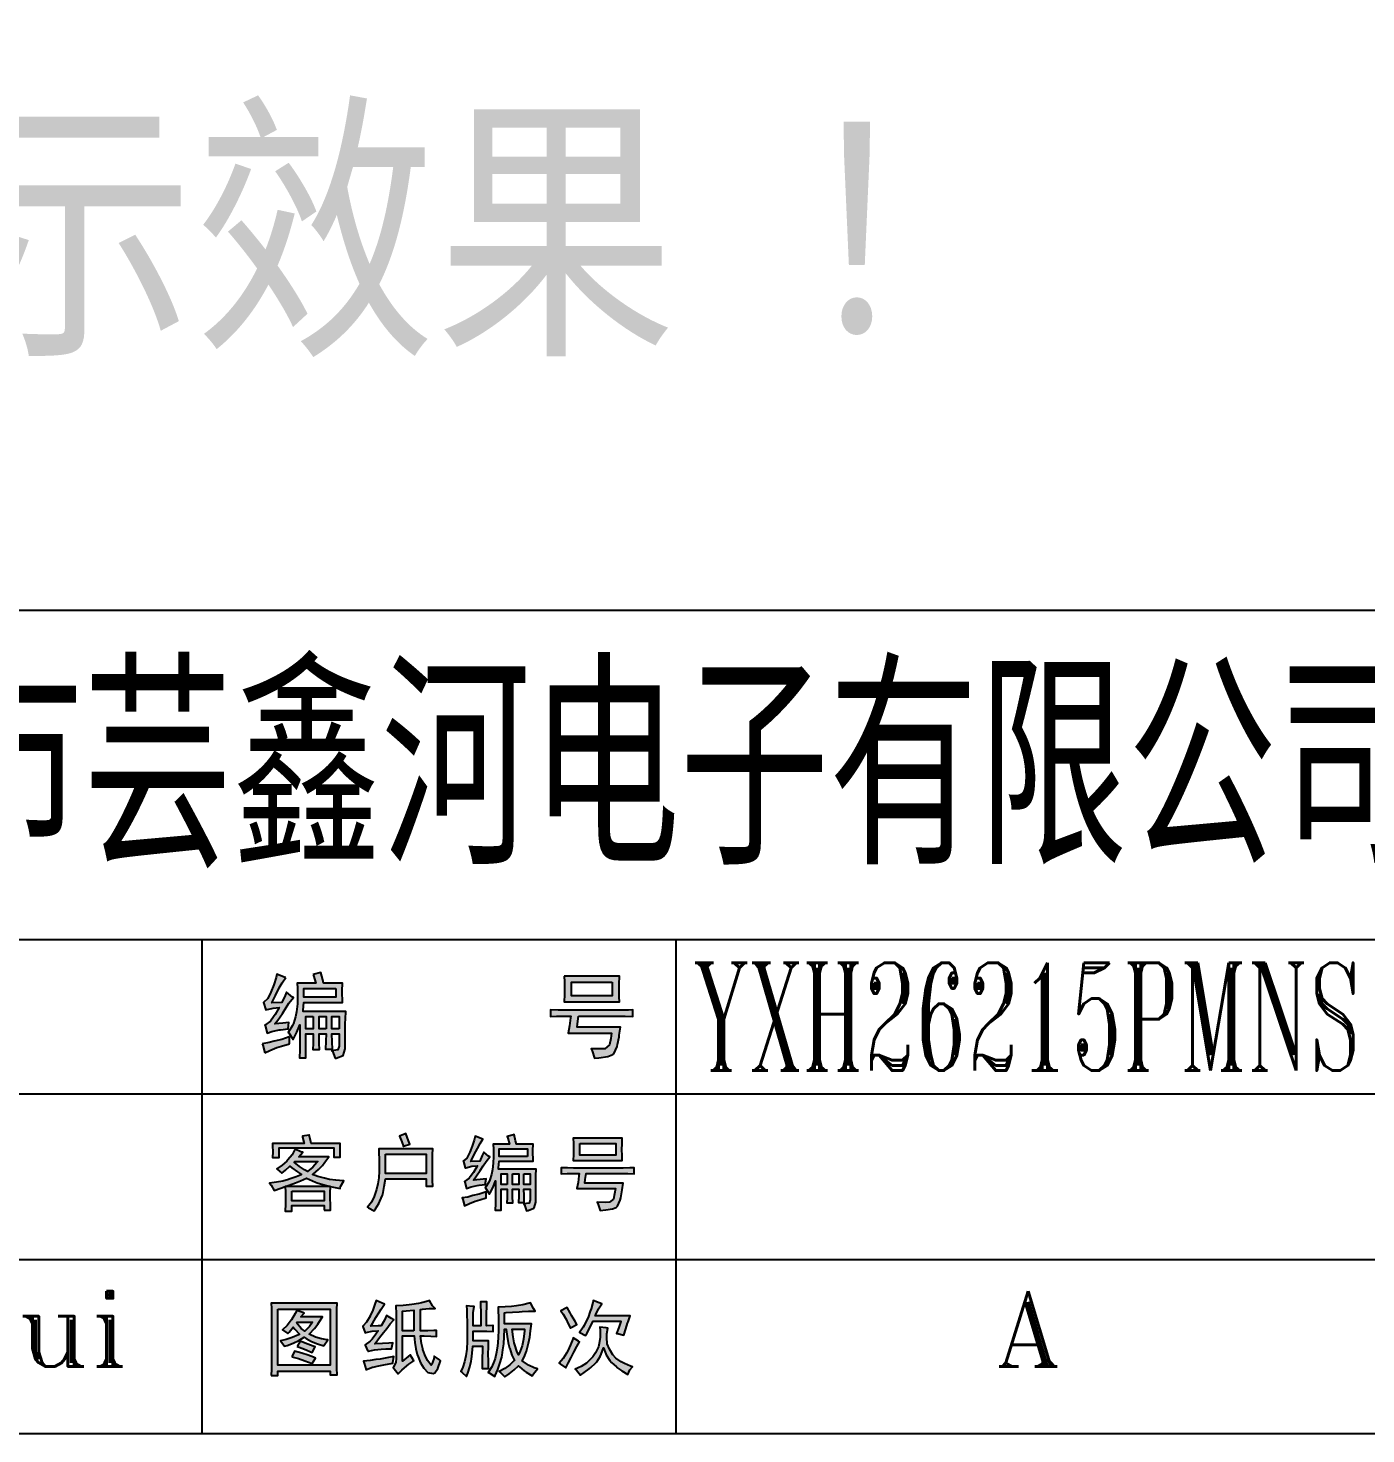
# Model space of a CAD drawing. Header units: millimetres. Extents: x 3718 to 70963, y 572 to 15149.
# Drawn here: x 4190.95 to 4227.78, y 574.49 to 613.19 of the extents above; entities that cross this region are included whole.
import ezdxf
from ezdxf.enums import TextEntityAlignment as Align

# ---------------------------------------------------------------- set-up
doc = ezdxf.new("R2010")
doc.units = ezdxf.units.MM
doc.header["$LTSCALE"] = 3
doc.layers.add('TEXT', color=40, linetype='Continuous')
doc.styles.add('th', font='SimSun.ttf')
doc.styles.add('外框字母3', font='romant.shx')
doc.styles.add('外框文字', font='NSimSun.ttf')

msp = doc.modelspace()

# ---------------------------------------------------------------- hatches: boundary and pattern name
at = {"linetype": 'ByBlock'}
h = msp.add_hatch(color=256, dxfattribs=at)
h.paths.add_polyline_path([(4206.103, 585.99), (4207.257, 585.99), (4207.387, 585.99), (4207.596, 585.983), (4207.596, 586.163), (4207.48, 586.156), (4207.257, 586.156), (4205.721, 586.156), (4205.541, 586.156), (4205.332, 586.163), (4205.332, 585.983), (4205.498, 585.99), (4205.721, 585.99), (4205.894, 585.99), (4205.887, 585.947), (4205.858, 585.723), (4205.822, 585.521), (4207.012, 585.521), (4206.99, 585.377), (4206.954, 585.197), (4206.831, 585.089), (4206.709, 585.089), (4206.449, 585.089), (4206.478, 585.038), (4206.543, 584.836), (4206.666, 584.844), (4206.911, 584.88), (4207.048, 584.93), (4207.077, 584.952), (4207.17, 585.154), (4207.177, 585.211), (4207.221, 585.42), (4207.221, 585.464), (4207.257, 585.687), (4206.067, 585.687), (4206.074, 585.781)])
h.paths.add_polyline_path([(4207.026, 586.92), (4207.026, 586.552), (4205.909, 586.552), (4205.909, 586.92)], flags=16)
h.paths.add_polyline_path([(4205.707, 587.086), (4205.714, 586.934), (4205.721, 586.718), (4205.714, 586.588), (4205.707, 586.386), (4207.228, 586.386), (4207.221, 586.523), (4207.221, 586.747), (4207.221, 586.87), (4207.228, 587.086)])
h.paths.add_polyline_path([(4198.797, 585.983), (4198.797, 585.644), (4198.602, 585.644), (4198.602, 585.983)], flags=16)
h.paths.add_polyline_path([(4199.424, 586.754), (4199.424, 586.509), (4198.545, 586.509), (4198.545, 586.754)], flags=16)
h.paths.add_polyline_path([(4199.511, 585.644), (4199.316, 585.644), (4199.316, 585.983), (4199.511, 585.983)], flags=16)
h.paths.add_polyline_path([(4199.158, 585.644), (4198.963, 585.644), (4198.963, 585.983), (4199.158, 585.983)], flags=16)
h.paths.add_polyline_path([(4198.797, 587.136), (4198.811, 587.107), (4198.869, 586.898), (4198.357, 586.898), (4198.365, 586.761), (4198.372, 586.531), (4198.365, 586.329), (4198.343, 586.112), (4198.314, 585.968), (4198.256, 585.788), (4198.235, 585.73), (4198.112, 585.543), (4198.127, 585.529), (4198.249, 585.348), (4198.256, 585.363), (4198.35, 585.55), (4198.429, 585.752), (4198.429, 585.211), (4198.429, 585.06), (4198.422, 584.844), (4198.602, 584.844), (4198.602, 585.5), (4198.797, 585.5), (4198.797, 585.24), (4198.79, 585.074), (4198.97, 585.074), (4198.963, 585.24), (4198.963, 585.5), (4199.158, 585.5), (4199.15, 585.298), (4199.143, 585.082), (4199.331, 585.082), (4199.323, 585.283), (4199.316, 585.5), (4199.511, 585.5), (4199.511, 585.161), (4199.482, 585.06), (4199.316, 585.038), (4199.331, 585.024), (4199.403, 584.829), (4199.432, 584.836), (4199.626, 584.908), (4199.684, 585.089), (4199.684, 585.788), (4199.691, 585.911), (4199.698, 586.12), (4198.523, 586.12), (4198.523, 586.149), (4198.545, 586.365), (4199.605, 586.365), (4199.605, 586.408), (4199.597, 586.632), (4199.597, 586.682), (4199.605, 586.898), (4199.085, 586.898), (4199.064, 586.985), (4199.013, 587.194), (4199.006, 587.194)])
h.paths.add_polyline_path([(4198.047, 587.05), (4198.004, 587.064), (4197.802, 587.143), (4197.781, 587.057), (4197.716, 586.855), (4197.636, 586.646), (4197.55, 586.473), (4197.434, 586.365), (4197.492, 586.163), (4197.694, 586.213), (4197.867, 586.228), (4197.752, 586.033), (4197.644, 585.875), (4197.629, 585.853), (4197.471, 585.738), (4197.478, 585.73), (4197.535, 585.521), (4197.658, 585.565), (4197.86, 585.615), (4197.903, 585.615), (4198.112, 585.644), (4198.134, 585.817), (4197.968, 585.795), (4197.744, 585.774), (4197.824, 585.882), (4197.954, 586.062), (4198.054, 586.228), (4198.134, 586.35), (4198.256, 586.502), (4198.235, 586.516), (4198.062, 586.646), (4198.033, 586.559), (4197.939, 586.365), (4197.665, 586.358), (4197.672, 586.372), (4197.766, 586.559), (4197.867, 586.769), (4197.946, 586.906)])
h.paths.add_polyline_path([(4197.939, 585.348), (4197.73, 585.298), (4197.586, 585.262), (4197.398, 585.226), (4197.413, 585.19), (4197.471, 584.981), (4197.607, 585.045), (4197.802, 585.125), (4197.925, 585.161), (4198.148, 585.226), (4198.148, 585.42), (4198.141, 585.42)])
h = msp.add_hatch(color=256, dxfattribs=at)
h.paths.add_polyline_path([(4206.645, 580.806), (4206.7, 580.641), (4206.852, 580.654), (4207.038, 580.683), (4207.144, 580.722), (4207.178, 580.755), (4207.254, 580.92), (4207.267, 580.988), (4207.296, 581.153), (4207.305, 581.208), (4207.335, 581.39), (4206.277, 581.39), (4206.29, 581.496), (4206.311, 581.661), (4207.335, 581.661), (4207.461, 581.661), (4207.631, 581.652), (4207.631, 581.813), (4207.516, 581.809), (4207.335, 581.805), (4205.968, 581.805), (4205.799, 581.809), (4205.625, 581.813), (4205.625, 581.652), (4205.79, 581.661), (4205.968, 581.661), (4206.125, 581.661), (4206.116, 581.589), (4206.091, 581.411), (4206.061, 581.246), (4207.119, 581.246), (4207.093, 581.098), (4207.064, 580.954), (4206.954, 580.865), (4206.835, 580.861), (4206.62, 580.865)])
h.paths.add_polyline_path([(4203.532, 581.145), (4203.367, 581.09), (4203.193, 581.047), (4203.054, 581.009), (4202.905, 580.984), (4202.918, 580.937), (4202.969, 580.768), (4203.104, 580.832), (4203.257, 580.891), (4203.384, 580.933), (4203.565, 580.984), (4203.565, 581.153)])
h.paths.add_polyline_path([(4204.602, 581.652), (4204.775, 581.652), (4204.775, 581.352), (4204.602, 581.352)], flags=16)
h.paths.add_polyline_path([(4204.289, 581.652), (4204.458, 581.652), (4204.458, 581.352), (4204.289, 581.352)], flags=16)
h.paths.add_polyline_path([(4204.141, 581.352), (4203.972, 581.352), (4203.972, 581.652), (4204.141, 581.652)], flags=16)
h.paths.add_polyline_path([(4204.141, 581.191), (4204.141, 580.984), (4204.132, 580.848), (4204.297, 580.848), (4204.293, 580.865), (4204.289, 581.009), (4204.289, 581.229), (4204.458, 581.229), (4204.458, 581.208), (4204.458, 581.03), (4204.45, 580.857), (4204.61, 580.857), (4204.61, 580.874), (4204.606, 581.047), (4204.602, 581.229), (4204.775, 581.229), (4204.775, 580.929), (4204.746, 580.84), (4204.602, 580.819), (4204.619, 580.793), (4204.674, 580.633), (4204.72, 580.641), (4204.873, 580.705), (4204.881, 580.709), (4204.928, 580.865), (4204.928, 581.479), (4204.928, 581.606), (4204.936, 581.779), (4203.9, 581.779), (4203.9, 581.813), (4203.917, 581.995), (4204.856, 581.995), (4204.852, 582.046), (4204.847, 582.232), (4204.847, 582.291), (4204.856, 582.465), (4204.395, 582.465), (4204.373, 582.553), (4204.331, 582.727), (4204.314, 582.723), (4204.141, 582.672), (4204.158, 582.634), (4204.204, 582.465), (4203.756, 582.465), (4203.76, 582.325), (4203.764, 582.139), (4203.764, 582.122), (4203.756, 581.944), (4203.735, 581.771), (4203.709, 581.627), (4203.663, 581.479), (4203.633, 581.415), (4203.536, 581.263), (4203.553, 581.242), (4203.654, 581.09), (4203.675, 581.128), (4203.756, 581.284), (4203.815, 581.453), (4203.815, 580.975), (4203.815, 580.823), (4203.807, 580.65), (4203.972, 580.65), (4203.972, 581.229), (4204.141, 581.229)])
h.paths.add_polyline_path([(4203.392, 581.491), (4203.21, 581.47), (4203.299, 581.593), (4203.4, 581.741), (4203.481, 581.868), (4203.561, 581.991), (4203.663, 582.113), (4203.629, 582.135), (4203.494, 582.24), (4203.455, 582.151), (4203.384, 581.995), (4203.138, 581.986), (4203.159, 582.025), (4203.235, 582.177), (4203.32, 582.346), (4203.392, 582.486), (4203.472, 582.6), (4203.422, 582.617), (4203.257, 582.685), (4203.231, 582.575), (4203.18, 582.41), (4203.113, 582.24), (4203.028, 582.08), (4202.931, 581.995), (4202.935, 581.986), (4202.986, 581.813), (4202.999, 581.817), (4203.168, 581.86), (4203.32, 581.868), (4203.312, 581.855), (4203.21, 581.686), (4203.121, 581.563), (4203.096, 581.525), (4202.969, 581.436), (4202.977, 581.415), (4203.024, 581.246), (4203.147, 581.288), (4203.312, 581.326), (4203.367, 581.335), (4203.536, 581.352), (4203.557, 581.508)])
h.paths.add_polyline_path([(4204.695, 582.122), (4203.917, 582.122), (4203.917, 582.338), (4204.695, 582.338)], flags=16)
h.paths.add_polyline_path([(4206.141, 582.486), (4207.127, 582.486), (4207.127, 582.16), (4206.141, 582.16)], flags=16)
h.paths.add_polyline_path([(4205.968, 582.304), (4205.968, 582.177), (4205.96, 582.012), (4207.305, 582.012), (4207.301, 582.147), (4207.296, 582.329), (4207.301, 582.46), (4207.305, 582.63), (4205.96, 582.63), (4205.968, 582.486)])
h.paths.add_polyline_path([(4201.336, 582.752), (4201.176, 582.685), (4201.239, 582.524), (4201.286, 582.401), (4201.29, 582.405), (4201.459, 582.465), (4201.425, 582.553), (4201.349, 582.756)])
h.paths.add_polyline_path([(4200.786, 582.185), (4201.907, 582.185), (4201.907, 581.661), (4200.786, 581.661)], flags=16)
h.paths.add_polyline_path([(4199.099, 580.65), (4199.276, 580.65), (4199.272, 580.802), (4199.268, 580.967), (4199.268, 581.119), (4199.268, 581.123), (4199.276, 581.301), (4199.357, 581.28), (4199.539, 581.246), (4199.551, 581.297), (4199.64, 581.453), (4199.628, 581.453), (4199.424, 581.47), (4199.251, 581.496), (4199.107, 581.525), (4198.925, 581.572), (4198.781, 581.627), (4198.798, 581.64), (4198.946, 581.771), (4199.052, 581.876), (4199.12, 581.965), (4199.234, 582.113), (4198.401, 582.113), (4198.519, 582.24), (4198.464, 582.257), (4198.303, 582.329), (4198.299, 582.321), (4198.219, 582.173), (4198.104, 582.033), (4198.075, 581.999), (4197.944, 581.885), (4197.796, 581.788), (4197.808, 581.779), (4197.939, 581.669), (4198.041, 581.75), (4198.159, 581.855), (4198.214, 581.813), (4198.371, 581.699), (4198.481, 581.627), (4198.473, 581.623), (4198.329, 581.563), (4198.138, 581.5), (4198.117, 581.491), (4197.965, 581.449), (4197.791, 581.415), (4197.597, 581.39), (4197.639, 581.335), (4197.724, 581.191), (4197.91, 581.255), (4198.033, 581.301), (4198.143, 581.339), (4198.312, 581.398), (4198.451, 581.453), (4198.616, 581.525), (4198.697, 581.487), (4198.862, 581.415), (4198.913, 581.398), (4199.065, 581.352), (4199.268, 581.301), (4198.033, 581.301), (4198.041, 581.145), (4198.041, 580.946), (4198.037, 580.815), (4198.033, 580.62), (4198.21, 580.62), (4198.21, 580.777), (4199.099, 580.777)])
h.paths.add_polyline_path([(4198.21, 581.174), (4199.099, 581.174), (4199.099, 580.903), (4198.21, 580.903)], flags=16)
h.paths.add_polyline_path([(4198.561, 581.758), (4198.422, 581.851), (4198.274, 581.965), (4198.291, 581.986), (4198.925, 581.986), (4198.904, 581.957), (4198.786, 581.834), (4198.646, 581.716)], flags=16)
h.paths.add_polyline_path([(4197.686, 582.257), (4197.677, 582.096), (4197.859, 582.096), (4197.859, 582.359), (4199.369, 582.359), (4199.369, 582.105), (4199.547, 582.105), (4199.547, 582.13), (4199.539, 582.304), (4199.539, 582.308), (4199.547, 582.486), (4198.743, 582.486), (4198.735, 582.524), (4198.688, 582.718), (4198.676, 582.714), (4198.502, 582.685), (4198.506, 582.659), (4198.553, 582.486), (4197.677, 582.486), (4197.681, 582.422)])
h.paths.add_polyline_path([(4200.579, 581.373), (4200.545, 581.216), (4200.49, 581.047), (4200.482, 581.022), (4200.401, 580.87), (4200.291, 580.73), (4200.325, 580.713), (4200.482, 580.633), (4200.516, 580.683), (4200.609, 580.832), (4200.638, 580.891), (4200.706, 581.064), (4200.727, 581.136), (4200.757, 581.297), (4200.786, 581.508), (4201.907, 581.508), (4201.907, 581.31), (4202.089, 581.31), (4202.085, 581.466), (4202.081, 581.64), (4202.081, 581.834), (4202.081, 582.003), (4202.085, 582.181), (4202.089, 582.338), (4200.609, 582.338), (4200.609, 582.24), (4200.613, 582.037), (4200.617, 581.868), (4200.617, 581.733), (4200.617, 581.72), (4200.604, 581.538)])
h = msp.add_hatch(color=256, dxfattribs=at)
h.paths.add_polyline_path([(4206.574, 576.723), (4206.493, 576.609), (4206.366, 576.478), (4206.32, 576.435), (4206.176, 576.346), (4206.007, 576.27), (4206.045, 576.241), (4206.159, 576.105), (4206.261, 576.177), (4206.392, 576.279), (4206.443, 576.317), (4206.574, 576.431), (4206.608, 576.469), (4206.701, 576.621), (4206.726, 576.685), (4206.79, 576.858), (4206.853, 576.693), (4206.866, 576.664), (4206.963, 576.511), (4207.01, 576.456), (4207.145, 576.334), (4207.162, 576.317), (4207.293, 576.224), (4207.458, 576.126), (4207.513, 576.253), (4207.593, 576.334), (4207.538, 576.351), (4207.369, 576.423), (4207.276, 576.469), (4207.132, 576.575), (4207.048, 576.668), (4206.955, 576.82), (4206.895, 576.964), (4206.883, 577.138), (4206.883, 577.243), (4206.908, 577.4), (4206.866, 577.404), (4206.692, 577.425), (4206.696, 577.341), (4206.701, 577.184), (4206.696, 577.154), (4206.675, 576.973), (4206.65, 576.884)])
h.paths.add_polyline_path([(4205.948, 577.099), (4205.884, 576.943), (4205.808, 576.774), (4205.774, 576.714), (4205.677, 576.562), (4205.571, 576.431), (4205.609, 576.406), (4205.753, 576.304), (4205.817, 576.435), (4205.897, 576.592), (4205.977, 576.74), (4206.058, 576.892), (4206.13, 577.019), (4206.104, 577.036), (4205.96, 577.129)])
h.paths.add_polyline_path([(4205.77, 577.958), (4205.618, 577.878), (4205.681, 577.785), (4205.77, 577.632), (4205.804, 577.556), (4205.88, 577.4), (4205.901, 577.417), (4206.058, 577.497), (4206.003, 577.599), (4205.914, 577.751), (4205.872, 577.823), (4205.787, 577.967)])
h.paths.add_polyline_path([(4204.404, 576.769), (4204.349, 576.939), (4204.332, 576.998), (4204.302, 577.159), (4204.277, 577.37), (4204.62, 577.37), (4204.615, 577.328), (4204.586, 577.099), (4204.548, 576.913), (4204.501, 576.769), (4204.45, 576.668)], flags=16)
h.paths.add_polyline_path([(4206.257, 577.472), (4206.231, 577.425), (4206.13, 577.281), (4206.142, 577.277), (4206.295, 577.193), (4206.328, 577.252), (4206.413, 577.408), (4206.421, 577.434), (4206.502, 577.59), (4207.272, 577.59), (4207.268, 577.586), (4207.217, 577.417), (4207.153, 577.256), (4207.179, 577.248), (4207.352, 577.209), (4207.403, 577.379), (4207.45, 577.535), (4207.466, 577.573), (4207.521, 577.734), (4206.565, 577.734), (4206.582, 577.772), (4206.654, 577.933), (4206.747, 578.068), (4206.667, 578.098), (4206.51, 578.157), (4206.498, 578.102), (4206.447, 577.933), (4206.426, 577.865), (4206.366, 577.696), (4206.333, 577.628)])
h.paths.add_polyline_path([(4204.48, 576.334), (4204.611, 576.224), (4204.662, 576.186), (4204.827, 576.088), (4204.865, 576.143), (4204.971, 576.279), (4204.878, 576.304), (4204.73, 576.376), (4204.696, 576.397), (4204.556, 576.503), (4204.611, 576.604), (4204.67, 576.769), (4204.721, 576.947), (4204.73, 576.989), (4204.759, 577.154), (4204.785, 577.328), (4204.81, 577.518), (4204.07, 577.518), (4204.07, 577.823), (4204.112, 577.827), (4204.285, 577.836), (4204.467, 577.852), (4204.552, 577.857), (4204.725, 577.865), (4204.912, 577.869), (4204.861, 577.937), (4204.785, 578.094), (4204.742, 578.085), (4204.573, 578.043), (4204.395, 578.013), (4204.256, 577.996), (4204.082, 577.984), (4203.888, 577.979), (4203.896, 577.878), (4203.905, 577.704), (4203.905, 577.51), (4203.9, 577.332), (4203.892, 577.154), (4203.879, 576.994), (4203.871, 576.909), (4203.845, 576.736), (4203.807, 576.566), (4203.782, 576.49), (4203.714, 576.334), (4203.617, 576.177), (4203.647, 576.169), (4203.799, 576.071), (4203.812, 576.097), (4203.879, 576.258), (4203.939, 576.423), (4203.989, 576.596), (4204.002, 576.651), (4204.023, 576.799), (4204.044, 576.968), (4204.057, 577.159), (4204.07, 577.37), (4204.116, 577.37), (4204.116, 577.366), (4204.142, 577.167), (4204.171, 576.994), (4204.205, 576.85), (4204.209, 576.837), (4204.269, 576.659), (4204.34, 576.511), (4204.336, 576.511), (4204.214, 576.389), (4204.074, 576.287), (4203.917, 576.207), (4203.955, 576.181), (4204.078, 576.063), (4204.192, 576.139), (4204.332, 576.253), (4204.45, 576.359)])
h.paths.add_polyline_path([(4203.025, 576.824), (4202.999, 576.638), (4202.965, 576.473), (4202.923, 576.329), (4202.868, 576.207), (4202.894, 576.19), (4203.02, 576.071), (4203.054, 576.16), (4203.109, 576.334), (4203.147, 576.486), (4203.156, 576.541), (4203.177, 576.706), (4203.194, 576.901), (4203.456, 576.901), (4203.456, 576.786), (4203.452, 576.575), (4203.452, 576.41), (4203.448, 576.287), (4203.625, 576.287), (4203.625, 576.329), (4203.621, 576.503), (4203.617, 576.685), (4203.617, 576.693), (4203.621, 576.879), (4203.625, 577.049), (4203.202, 577.049), (4203.202, 577.319), (4203.554, 577.319), (4203.579, 577.319), (4203.752, 577.311), (4203.752, 577.472), (4203.748, 577.472), (4203.57, 577.463), (4203.57, 577.861), (4203.575, 577.941), (4203.583, 578.123), (4203.401, 578.123), (4203.405, 578.026), (4203.41, 577.852), (4203.41, 577.463), (4203.202, 577.463), (4203.202, 577.611), (4203.202, 577.768), (4203.202, 577.819), (4203.228, 577.996), (4203.194, 577.996), (4203.02, 578.013), (4203.029, 577.899), (4203.033, 577.755), (4203.037, 577.577), (4203.037, 577.374), (4203.037, 577.138), (4203.037, 577.036)])
h.paths.add_polyline_path([(4201.574, 577.328), (4201.257, 577.328), (4201.257, 577.869), (4201.358, 577.878), (4201.574, 577.895)], flags=16)
h.paths.add_polyline_path([(4202.12, 576.558), (4202.069, 576.406), (4202.048, 576.384), (4201.946, 576.511), (4201.87, 576.668), (4201.819, 576.812), (4201.815, 576.829), (4201.781, 576.977), (4201.756, 577.184), (4201.857, 577.184), (4202.039, 577.18), (4202.196, 577.171), (4202.196, 577.336), (4202.12, 577.332), (4201.951, 577.328), (4201.756, 577.328), (4201.756, 577.916), (4201.807, 577.924), (4201.989, 577.941), (4202.154, 577.941), (4202.086, 578.013), (4201.997, 578.157), (4201.951, 578.144), (4201.781, 578.094), (4201.697, 578.077), (4201.511, 578.051), (4201.443, 578.039), (4201.278, 578.026), (4201.075, 578.013), (4201.079, 577.996), (4201.083, 577.814), (4201.087, 577.645), (4201.087, 576.558), (4201.075, 576.465), (4201.003, 576.304), (4201.028, 576.283), (4201.138, 576.143), (4201.24, 576.241), (4201.375, 576.359), (4201.434, 576.41), (4201.566, 576.503), (4201.557, 576.516), (4201.472, 576.668), (4201.417, 576.621), (4201.257, 576.494), (4201.257, 577.184), (4201.582, 577.184), (4201.599, 577.002), (4201.625, 576.829), (4201.663, 576.676), (4201.688, 576.609), (4201.756, 576.448), (4201.845, 576.296), (4201.959, 576.181), (4202.099, 576.152), (4202.149, 576.173), (4202.234, 576.291), (4202.306, 576.503), (4202.276, 576.528), (4202.132, 576.63)])
h.paths.add_polyline_path([(4198.609, 577.112), (4198.757, 577.032), (4198.922, 576.964), (4199.095, 576.909), (4199.104, 576.93), (4199.205, 577.074), (4199.188, 577.074), (4199.032, 577.104), (4198.867, 577.154), (4198.689, 577.235), (4198.698, 577.243), (4198.837, 577.387), (4198.926, 577.51), (4198.956, 577.556), (4199.053, 577.709), (4198.456, 577.709), (4198.554, 577.814), (4198.511, 577.831), (4198.346, 577.886), (4198.304, 577.802), (4198.203, 577.632), (4198.19, 577.616), (4198.08, 577.476), (4197.957, 577.353), (4198.101, 577.256), (4198.135, 577.29), (4198.245, 577.425), (4198.291, 577.37), (4198.427, 577.235), (4198.393, 577.218), (4198.224, 577.138), (4198.059, 577.083), (4197.902, 577.049), (4197.911, 577.04), (4198.012, 576.901), (4198.08, 576.922), (4198.245, 576.981), (4198.401, 577.057), (4198.554, 577.146)], flags=0)
h.paths.add_polyline_path([(4197.83, 577.924), (4199.269, 577.924), (4199.269, 576.376), (4197.83, 576.376)], flags=16)
h.paths.add_polyline_path([(4198.211, 576.613), (4198.253, 576.6), (4198.397, 576.562), (4198.571, 576.499), (4198.769, 576.423), (4198.774, 576.427), (4198.863, 576.575), (4198.808, 576.6), (4198.664, 576.651), (4198.486, 576.706), (4198.283, 576.765)], flags=0)
h.paths.add_polyline_path([(4198.363, 576.892), (4198.41, 576.879), (4198.558, 576.82), (4198.769, 576.731), (4198.854, 576.884), (4198.803, 576.901), (4198.651, 576.956), (4198.444, 577.036)], flags=0)
h.paths.add_polyline_path([(4198.473, 577.391), (4198.346, 577.535), (4198.363, 577.561), (4198.778, 577.561), (4198.698, 577.446), (4198.571, 577.319)], flags=0)
h.paths.add_polyline_path([(4197.64, 576.097), (4197.83, 576.097), (4197.83, 576.215), (4199.269, 576.215), (4199.269, 576.114), (4199.459, 576.114), (4199.459, 576.118), (4199.451, 576.296), (4199.451, 576.469), (4199.451, 576.651), (4199.451, 577.582), (4199.451, 577.742), (4199.451, 577.916), (4199.459, 578.085), (4197.64, 578.085), (4197.648, 577.937), (4197.648, 577.759), (4197.653, 577.582), (4197.653, 576.659), (4197.653, 576.626), (4197.648, 576.448), (4197.648, 576.27)])
h.paths.add_polyline_path([(4200.829, 576.583), (4200.647, 576.549), (4200.525, 576.533), (4200.372, 576.507), (4200.182, 576.486), (4200.207, 576.431), (4200.254, 576.253), (4200.271, 576.258), (4200.436, 576.325), (4200.453, 576.329), (4200.559, 576.355), (4200.741, 576.393), (4200.994, 576.439), (4200.994, 576.448), (4201.016, 576.621)])
h.paths.add_polyline_path([(4200.301, 576.765), (4200.322, 576.769), (4200.491, 576.799), (4200.669, 576.82), (4200.804, 576.829), (4200.952, 576.829), (4200.994, 576.994), (4200.88, 576.985), (4200.707, 576.977), (4200.499, 576.964), (4200.504, 576.973), (4200.626, 577.138), (4200.732, 577.277), (4200.825, 577.391), (4200.918, 577.514), (4201.024, 577.632), (4200.956, 577.662), (4200.817, 577.751), (4200.762, 577.62), (4200.669, 577.463), (4200.592, 577.463), (4200.389, 577.455), (4200.436, 577.531), (4200.525, 577.692), (4200.605, 577.823), (4200.669, 577.924), (4200.762, 578.06), (4200.694, 578.085), (4200.533, 578.157), (4200.499, 578.06), (4200.44, 577.891), (4200.372, 577.734), (4200.372, 577.73), (4200.271, 577.565), (4200.165, 577.455), (4200.169, 577.442), (4200.229, 577.273), (4200.25, 577.281), (4200.427, 577.319), (4200.588, 577.328), (4200.521, 577.231), (4200.419, 577.099), (4200.364, 577.044), (4200.229, 576.939), (4200.233, 576.93)])

# ---------------------------------------------------------------- linework, layer by layer
for p, q in [((4246.716, 597.157), (4179.733, 597.157)), ((4246.716, 588.087), (4179.733, 588.087)), ((4195.738, 588.087), (4195.738, 574.488)), ((4208.778, 588.087), (4208.778, 574.488)), ((4197.586, 585.262), (4197.398, 585.226)), ((4197.398, 585.226), (4197.413, 585.19)), ((4197.73, 585.298), (4197.586, 585.262)), ((4197.939, 585.348), (4197.73, 585.298)), ((4197.925, 585.161), (4198.148, 585.226)), ((4198.141, 585.42), (4197.939, 585.348)), ((4198.148, 585.42), (4198.141, 585.42)), ((4198.148, 585.226), (4198.148, 585.42)), ((4197.413, 585.19), (4197.471, 584.981)), ((4197.471, 584.981), (4197.607, 585.045)), ((4197.607, 585.045), (4197.802, 585.125)), ((4197.802, 585.125), (4197.925, 585.161)), ((4246.716, 583.845), (4179.733, 583.845)), ((4246.716, 579.278), (4179.733, 579.278))]:
    msp.add_line(p, q, dxfattribs=at)
for points in [[(4246.716, 574.488), (4080.741, 574.488), (4080.741, 693.634), (4246.716, 693.634)], [(4198.047, 587.05), (4198.004, 587.064), (4197.802, 587.143), (4197.781, 587.057), (4197.716, 586.855), (4197.636, 586.646), (4197.55, 586.473), (4197.434, 586.365), (4197.492, 586.163), (4197.694, 586.213), (4197.867, 586.228), (4197.752, 586.033), (4197.644, 585.875), (4197.629, 585.853), (4197.471, 585.738), (4197.478, 585.73), (4197.535, 585.521), (4197.658, 585.565), (4197.86, 585.615), (4197.903, 585.615), (4198.112, 585.644), (4198.134, 585.817), (4197.968, 585.795), (4197.744, 585.774), (4197.824, 585.882), (4197.954, 586.062), (4198.054, 586.228), (4198.134, 586.35), (4198.256, 586.502), (4198.235, 586.516), (4198.062, 586.646), (4198.033, 586.559), (4197.939, 586.365), (4197.665, 586.358), (4197.672, 586.372), (4197.766, 586.559), (4197.867, 586.769), (4197.946, 586.906)], [(4198.797, 587.136), (4198.811, 587.107), (4198.869, 586.898), (4198.357, 586.898), (4198.365, 586.761), (4198.372, 586.531), (4198.365, 586.329), (4198.343, 586.112), (4198.314, 585.968), (4198.256, 585.788), (4198.235, 585.73), (4198.112, 585.543), (4198.127, 585.529), (4198.249, 585.348), (4198.256, 585.363), (4198.35, 585.55), (4198.429, 585.752), (4198.429, 585.211), (4198.429, 585.06), (4198.422, 584.844), (4198.602, 584.844), (4198.602, 585.5), (4198.797, 585.5), (4198.797, 585.24), (4198.79, 585.074), (4198.97, 585.074), (4198.963, 585.24), (4198.963, 585.5), (4199.158, 585.5), (4199.15, 585.298), (4199.143, 585.082), (4199.331, 585.082), (4199.323, 585.283), (4199.316, 585.5), (4199.511, 585.5), (4199.511, 585.161), (4199.482, 585.06), (4199.316, 585.038), (4199.331, 585.024), (4199.403, 584.829), (4199.432, 584.836), (4199.626, 584.908), (4199.684, 585.089), (4199.684, 585.788), (4199.691, 585.911), (4199.698, 586.12), (4198.523, 586.12), (4198.523, 586.149), (4198.545, 586.365), (4199.605, 586.365), (4199.605, 586.408), (4199.597, 586.632), (4199.597, 586.682), (4199.605, 586.898), (4199.085, 586.898), (4199.064, 586.985), (4199.013, 587.194), (4199.006, 587.194)], [(4199.424, 586.754), (4199.424, 586.509), (4198.545, 586.509), (4198.545, 586.754)], [(4205.707, 587.086), (4205.714, 586.934), (4205.721, 586.718), (4205.714, 586.588), (4205.707, 586.386), (4207.228, 586.386), (4207.221, 586.523), (4207.221, 586.747), (4207.221, 586.87), (4207.228, 587.086)], [(4207.026, 586.92), (4207.026, 586.552), (4205.909, 586.552), (4205.909, 586.92)], [(4198.797, 585.983), (4198.797, 585.644), (4198.602, 585.644), (4198.602, 585.983)], [(4199.158, 585.644), (4198.963, 585.644), (4198.963, 585.983), (4199.158, 585.983)], [(4199.511, 585.644), (4199.316, 585.644), (4199.316, 585.983), (4199.511, 585.983)], [(4206.103, 585.99), (4207.257, 585.99), (4207.387, 585.99), (4207.596, 585.983), (4207.596, 586.163), (4207.48, 586.156), (4207.257, 586.156), (4205.721, 586.156), (4205.541, 586.156), (4205.332, 586.163), (4205.332, 585.983), (4205.498, 585.99), (4205.721, 585.99), (4205.894, 585.99), (4205.887, 585.947), (4205.858, 585.723), (4205.822, 585.521), (4207.012, 585.521), (4206.99, 585.377), (4206.954, 585.197), (4206.831, 585.089), (4206.709, 585.089), (4206.449, 585.089), (4206.478, 585.038), (4206.543, 584.836), (4206.666, 584.844), (4206.911, 584.88), (4207.048, 584.93), (4207.077, 584.952), (4207.17, 585.154), (4207.177, 585.211), (4207.221, 585.42), (4207.221, 585.464), (4207.257, 585.687), (4206.067, 585.687), (4206.074, 585.781)], [(4197.686, 582.257), (4197.677, 582.096), (4197.859, 582.096), (4197.859, 582.359), (4199.369, 582.359), (4199.369, 582.105), (4199.547, 582.105), (4199.547, 582.13), (4199.539, 582.304), (4199.539, 582.308), (4199.547, 582.486), (4198.743, 582.486), (4198.735, 582.524), (4198.688, 582.718), (4198.676, 582.714), (4198.502, 582.685), (4198.506, 582.659), (4198.553, 582.486), (4197.677, 582.486), (4197.681, 582.422)], [(4201.336, 582.752), (4201.176, 582.685), (4201.239, 582.524), (4201.286, 582.401), (4201.29, 582.405), (4201.459, 582.465), (4201.425, 582.553), (4201.349, 582.756)], [(4203.392, 581.491), (4203.21, 581.47), (4203.299, 581.593), (4203.4, 581.741), (4203.481, 581.868), (4203.561, 581.991), (4203.663, 582.113), (4203.629, 582.135), (4203.494, 582.24), (4203.455, 582.151), (4203.384, 581.995), (4203.138, 581.986), (4203.159, 582.025), (4203.235, 582.177), (4203.32, 582.346), (4203.392, 582.486), (4203.472, 582.6), (4203.422, 582.617), (4203.257, 582.685), (4203.231, 582.575), (4203.18, 582.41), (4203.113, 582.24), (4203.028, 582.08), (4202.931, 581.995), (4202.935, 581.986), (4202.986, 581.813), (4202.999, 581.817), (4203.168, 581.86), (4203.32, 581.868), (4203.312, 581.855), (4203.21, 581.686), (4203.121, 581.563), (4203.096, 581.525), (4202.969, 581.436), (4202.977, 581.415), (4203.024, 581.246), (4203.147, 581.288), (4203.312, 581.326), (4203.367, 581.335), (4203.536, 581.352), (4203.557, 581.508)], [(4204.141, 581.191), (4204.141, 580.984), (4204.132, 580.848), (4204.297, 580.848), (4204.293, 580.865), (4204.289, 581.009), (4204.289, 581.229), (4204.458, 581.229), (4204.458, 581.208), (4204.458, 581.03), (4204.45, 580.857), (4204.61, 580.857), (4204.61, 580.874), (4204.606, 581.047), (4204.602, 581.229), (4204.775, 581.229), (4204.775, 580.929), (4204.746, 580.84), (4204.602, 580.819), (4204.619, 580.793), (4204.674, 580.633), (4204.72, 580.641), (4204.873, 580.705), (4204.881, 580.709), (4204.928, 580.865), (4204.928, 581.479), (4204.928, 581.606), (4204.936, 581.779), (4203.9, 581.779), (4203.9, 581.813), (4203.917, 581.995), (4204.856, 581.995), (4204.852, 582.046), (4204.847, 582.232), (4204.847, 582.291), (4204.856, 582.465), (4204.395, 582.465), (4204.373, 582.553), (4204.331, 582.727), (4204.314, 582.723), (4204.141, 582.672), (4204.158, 582.634), (4204.204, 582.465), (4203.756, 582.465), (4203.76, 582.325), (4203.764, 582.139), (4203.764, 582.122), (4203.756, 581.944), (4203.735, 581.771), (4203.709, 581.627), (4203.663, 581.479), (4203.633, 581.415), (4203.536, 581.263), (4203.553, 581.242), (4203.654, 581.09), (4203.675, 581.128), (4203.756, 581.284), (4203.815, 581.453), (4203.815, 580.975), (4203.815, 580.823), (4203.807, 580.65), (4203.972, 580.65), (4203.972, 581.229), (4204.141, 581.229)], [(4205.968, 582.304), (4205.968, 582.177), (4205.96, 582.012), (4207.305, 582.012), (4207.301, 582.147), (4207.296, 582.329), (4207.301, 582.46), (4207.305, 582.63), (4205.96, 582.63), (4205.968, 582.486)], [(4199.099, 580.65), (4199.276, 580.65), (4199.272, 580.802), (4199.268, 580.967), (4199.268, 581.119), (4199.268, 581.123), (4199.276, 581.301), (4199.357, 581.28), (4199.539, 581.246), (4199.551, 581.297), (4199.64, 581.453), (4199.628, 581.453), (4199.424, 581.47), (4199.251, 581.496), (4199.107, 581.525), (4198.925, 581.572), (4198.781, 581.627), (4198.798, 581.64), (4198.946, 581.771), (4199.052, 581.876), (4199.12, 581.965), (4199.234, 582.113), (4198.401, 582.113), (4198.519, 582.24), (4198.464, 582.257), (4198.303, 582.329), (4198.299, 582.321), (4198.219, 582.173), (4198.104, 582.033), (4198.075, 581.999), (4197.944, 581.885), (4197.796, 581.788), (4197.808, 581.779), (4197.939, 581.669), (4198.041, 581.75), (4198.159, 581.855), (4198.214, 581.813), (4198.371, 581.699), (4198.481, 581.627), (4198.473, 581.623), (4198.329, 581.563), (4198.138, 581.5), (4198.117, 581.491), (4197.965, 581.449), (4197.791, 581.415), (4197.597, 581.39), (4197.639, 581.335), (4197.724, 581.191), (4197.91, 581.255), (4198.033, 581.301), (4198.143, 581.339), (4198.312, 581.398), (4198.451, 581.453), (4198.616, 581.525), (4198.697, 581.487), (4198.862, 581.415), (4198.913, 581.398), (4199.065, 581.352), (4199.268, 581.301), (4198.033, 581.301), (4198.041, 581.145), (4198.041, 580.946), (4198.037, 580.815), (4198.033, 580.62), (4198.21, 580.62), (4198.21, 580.777), (4199.099, 580.777)], [(4200.579, 581.373), (4200.545, 581.216), (4200.49, 581.047), (4200.482, 581.022), (4200.401, 580.87), (4200.291, 580.73), (4200.325, 580.713), (4200.482, 580.633), (4200.516, 580.683), (4200.609, 580.832), (4200.638, 580.891), (4200.706, 581.064), (4200.727, 581.136), (4200.757, 581.297), (4200.786, 581.508), (4201.907, 581.508), (4201.907, 581.31), (4202.089, 581.31), (4202.085, 581.466), (4202.081, 581.64), (4202.081, 581.834), (4202.081, 582.003), (4202.085, 582.181), (4202.089, 582.338), (4200.609, 582.338), (4200.609, 582.24), (4200.613, 582.037), (4200.617, 581.868), (4200.617, 581.733), (4200.617, 581.72), (4200.604, 581.538)], [(4200.786, 582.185), (4201.907, 582.185), (4201.907, 581.661), (4200.786, 581.661)], [(4204.695, 582.122), (4203.917, 582.122), (4203.917, 582.338), (4204.695, 582.338)], [(4206.141, 582.486), (4207.127, 582.486), (4207.127, 582.16), (4206.141, 582.16)], [(4198.561, 581.758), (4198.422, 581.851), (4198.274, 581.965), (4198.291, 581.986), (4198.925, 581.986), (4198.904, 581.957), (4198.786, 581.834), (4198.646, 581.716)], [(4206.645, 580.806), (4206.7, 580.641), (4206.852, 580.654), (4207.038, 580.683), (4207.144, 580.722), (4207.178, 580.755), (4207.254, 580.92), (4207.267, 580.988), (4207.296, 581.153), (4207.305, 581.208), (4207.335, 581.39), (4206.277, 581.39), (4206.29, 581.496), (4206.311, 581.661), (4207.335, 581.661), (4207.461, 581.661), (4207.631, 581.652), (4207.631, 581.813), (4207.516, 581.809), (4207.335, 581.805), (4205.968, 581.805), (4205.799, 581.809), (4205.625, 581.813), (4205.625, 581.652), (4205.79, 581.661), (4205.968, 581.661), (4206.125, 581.661), (4206.116, 581.589), (4206.091, 581.411), (4206.061, 581.246), (4207.119, 581.246), (4207.093, 581.098), (4207.064, 580.954), (4206.954, 580.865), (4206.835, 580.861), (4206.62, 580.865)], [(4204.141, 581.352), (4203.972, 581.352), (4203.972, 581.652), (4204.141, 581.652)], [(4204.289, 581.652), (4204.458, 581.652), (4204.458, 581.352), (4204.289, 581.352)], [(4204.602, 581.652), (4204.775, 581.652), (4204.775, 581.352), (4204.602, 581.352)], [(4198.21, 581.174), (4199.099, 581.174), (4199.099, 580.903), (4198.21, 580.903)], [(4203.532, 581.145), (4203.367, 581.09), (4203.193, 581.047), (4203.054, 581.009), (4202.905, 580.984), (4202.918, 580.937), (4202.969, 580.768), (4203.104, 580.832), (4203.257, 580.891), (4203.384, 580.933), (4203.565, 580.984), (4203.565, 581.153)], [(4197.64, 576.097), (4197.83, 576.097), (4197.83, 576.215), (4199.269, 576.215), (4199.269, 576.114), (4199.459, 576.114), (4199.459, 576.118), (4199.451, 576.296), (4199.451, 576.469), (4199.451, 576.651), (4199.451, 577.582), (4199.451, 577.742), (4199.451, 577.916), (4199.459, 578.085), (4197.64, 578.085), (4197.648, 577.937), (4197.648, 577.759), (4197.653, 577.582), (4197.653, 576.659), (4197.653, 576.626), (4197.648, 576.448), (4197.648, 576.27)], [(4197.83, 577.924), (4199.269, 577.924), (4199.269, 576.376), (4197.83, 576.376)], [(4198.609, 577.112), (4198.757, 577.032), (4198.922, 576.964), (4199.095, 576.909), (4199.104, 576.93), (4199.205, 577.074), (4199.188, 577.074), (4199.032, 577.104), (4198.867, 577.154), (4198.689, 577.235), (4198.698, 577.243), (4198.837, 577.387), (4198.926, 577.51), (4198.956, 577.556), (4199.053, 577.709), (4198.456, 577.709), (4198.554, 577.814), (4198.511, 577.831), (4198.346, 577.886), (4198.304, 577.802), (4198.203, 577.632), (4198.19, 577.616), (4198.08, 577.476), (4197.957, 577.353), (4198.101, 577.256), (4198.135, 577.29), (4198.245, 577.425), (4198.291, 577.37), (4198.427, 577.235), (4198.393, 577.218), (4198.224, 577.138), (4198.059, 577.083), (4197.902, 577.049), (4197.911, 577.04), (4198.012, 576.901), (4198.08, 576.922), (4198.245, 576.981), (4198.401, 577.057), (4198.554, 577.146)], [(4200.301, 576.765), (4200.322, 576.769), (4200.491, 576.799), (4200.669, 576.82), (4200.804, 576.829), (4200.952, 576.829), (4200.994, 576.994), (4200.88, 576.985), (4200.707, 576.977), (4200.499, 576.964), (4200.504, 576.973), (4200.626, 577.138), (4200.732, 577.277), (4200.825, 577.391), (4200.918, 577.514), (4201.024, 577.632), (4200.956, 577.662), (4200.817, 577.751), (4200.762, 577.62), (4200.669, 577.463), (4200.592, 577.463), (4200.389, 577.455), (4200.436, 577.531), (4200.525, 577.692), (4200.605, 577.823), (4200.669, 577.924), (4200.762, 578.06), (4200.694, 578.085), (4200.533, 578.157), (4200.499, 578.06), (4200.44, 577.891), (4200.372, 577.734), (4200.372, 577.73), (4200.271, 577.565), (4200.165, 577.455), (4200.169, 577.442), (4200.229, 577.273), (4200.25, 577.281), (4200.427, 577.319), (4200.588, 577.328), (4200.521, 577.231), (4200.419, 577.099), (4200.364, 577.044), (4200.229, 576.939), (4200.233, 576.93)], [(4202.12, 576.558), (4202.069, 576.406), (4202.048, 576.384), (4201.946, 576.511), (4201.87, 576.668), (4201.819, 576.812), (4201.815, 576.829), (4201.781, 576.977), (4201.756, 577.184), (4201.857, 577.184), (4202.039, 577.18), (4202.196, 577.171), (4202.196, 577.336), (4202.12, 577.332), (4201.951, 577.328), (4201.756, 577.328), (4201.756, 577.916), (4201.807, 577.924), (4201.989, 577.941), (4202.154, 577.941), (4202.086, 578.013), (4201.997, 578.157), (4201.951, 578.144), (4201.781, 578.094), (4201.697, 578.077), (4201.511, 578.051), (4201.443, 578.039), (4201.278, 578.026), (4201.075, 578.013), (4201.079, 577.996), (4201.083, 577.814), (4201.087, 577.645), (4201.087, 576.558), (4201.075, 576.465), (4201.003, 576.304), (4201.028, 576.283), (4201.138, 576.143), (4201.24, 576.241), (4201.375, 576.359), (4201.434, 576.41), (4201.566, 576.503), (4201.557, 576.516), (4201.472, 576.668), (4201.417, 576.621), (4201.257, 576.494), (4201.257, 577.184), (4201.582, 577.184), (4201.599, 577.002), (4201.625, 576.829), (4201.663, 576.676), (4201.688, 576.609), (4201.756, 576.448), (4201.845, 576.296), (4201.959, 576.181), (4202.099, 576.152), (4202.149, 576.173), (4202.234, 576.291), (4202.306, 576.503), (4202.276, 576.528), (4202.132, 576.63)], [(4201.574, 577.328), (4201.257, 577.328), (4201.257, 577.869), (4201.358, 577.878), (4201.574, 577.895)], [(4203.025, 576.824), (4202.999, 576.638), (4202.965, 576.473), (4202.923, 576.329), (4202.868, 576.207), (4202.894, 576.19), (4203.02, 576.071), (4203.054, 576.16), (4203.109, 576.334), (4203.147, 576.486), (4203.156, 576.541), (4203.177, 576.706), (4203.194, 576.901), (4203.456, 576.901), (4203.456, 576.786), (4203.452, 576.575), (4203.452, 576.41), (4203.448, 576.287), (4203.625, 576.287), (4203.625, 576.329), (4203.621, 576.503), (4203.617, 576.685), (4203.617, 576.693), (4203.621, 576.879), (4203.625, 577.049), (4203.202, 577.049), (4203.202, 577.319), (4203.554, 577.319), (4203.579, 577.319), (4203.752, 577.311), (4203.752, 577.472), (4203.748, 577.472), (4203.57, 577.463), (4203.57, 577.861), (4203.575, 577.941), (4203.583, 578.123), (4203.401, 578.123), (4203.405, 578.026), (4203.41, 577.852), (4203.41, 577.463), (4203.202, 577.463), (4203.202, 577.611), (4203.202, 577.768), (4203.202, 577.819), (4203.228, 577.996), (4203.194, 577.996), (4203.02, 578.013), (4203.029, 577.899), (4203.033, 577.755), (4203.037, 577.577), (4203.037, 577.374), (4203.037, 577.138), (4203.037, 577.036)], [(4204.48, 576.334), (4204.611, 576.224), (4204.662, 576.186), (4204.827, 576.088), (4204.865, 576.143), (4204.971, 576.279), (4204.878, 576.304), (4204.73, 576.376), (4204.696, 576.397), (4204.556, 576.503), (4204.611, 576.604), (4204.67, 576.769), (4204.721, 576.947), (4204.73, 576.989), (4204.759, 577.154), (4204.785, 577.328), (4204.81, 577.518), (4204.07, 577.518), (4204.07, 577.823), (4204.112, 577.827), (4204.285, 577.836), (4204.467, 577.852), (4204.552, 577.857), (4204.725, 577.865), (4204.912, 577.869), (4204.861, 577.937), (4204.785, 578.094), (4204.742, 578.085), (4204.573, 578.043), (4204.395, 578.013), (4204.256, 577.996), (4204.082, 577.984), (4203.888, 577.979), (4203.896, 577.878), (4203.905, 577.704), (4203.905, 577.51), (4203.9, 577.332), (4203.892, 577.154), (4203.879, 576.994), (4203.871, 576.909), (4203.845, 576.736), (4203.807, 576.566), (4203.782, 576.49), (4203.714, 576.334), (4203.617, 576.177), (4203.647, 576.169), (4203.799, 576.071), (4203.812, 576.097), (4203.879, 576.258), (4203.939, 576.423), (4203.989, 576.596), (4204.002, 576.651), (4204.023, 576.799), (4204.044, 576.968), (4204.057, 577.159), (4204.07, 577.37), (4204.116, 577.37), (4204.116, 577.366), (4204.142, 577.167), (4204.171, 576.994), (4204.205, 576.85), (4204.209, 576.837), (4204.269, 576.659), (4204.34, 576.511), (4204.336, 576.511), (4204.214, 576.389), (4204.074, 576.287), (4203.917, 576.207), (4203.955, 576.181), (4204.078, 576.063), (4204.192, 576.139), (4204.332, 576.253), (4204.45, 576.359)], [(4205.77, 577.958), (4205.618, 577.878), (4205.681, 577.785), (4205.77, 577.632), (4205.804, 577.556), (4205.88, 577.4), (4205.901, 577.417), (4206.058, 577.497), (4206.003, 577.599), (4205.914, 577.751), (4205.872, 577.823), (4205.787, 577.967)], [(4206.257, 577.472), (4206.231, 577.425), (4206.13, 577.281), (4206.142, 577.277), (4206.295, 577.193), (4206.328, 577.252), (4206.413, 577.408), (4206.421, 577.434), (4206.502, 577.59), (4207.272, 577.59), (4207.268, 577.586), (4207.217, 577.417), (4207.153, 577.256), (4207.179, 577.248), (4207.352, 577.209), (4207.403, 577.379), (4207.45, 577.535), (4207.466, 577.573), (4207.521, 577.734), (4206.565, 577.734), (4206.582, 577.772), (4206.654, 577.933), (4206.747, 578.068), (4206.667, 578.098), (4206.51, 578.157), (4206.498, 578.102), (4206.447, 577.933), (4206.426, 577.865), (4206.366, 577.696), (4206.333, 577.628)], [(4198.473, 577.391), (4198.346, 577.535), (4198.363, 577.561), (4198.778, 577.561), (4198.698, 577.446), (4198.571, 577.319)], [(4204.404, 576.769), (4204.349, 576.939), (4204.332, 576.998), (4204.302, 577.159), (4204.277, 577.37), (4204.62, 577.37), (4204.615, 577.328), (4204.586, 577.099), (4204.548, 576.913), (4204.501, 576.769), (4204.45, 576.668)], [(4205.948, 577.099), (4205.884, 576.943), (4205.808, 576.774), (4205.774, 576.714), (4205.677, 576.562), (4205.571, 576.431), (4205.609, 576.406), (4205.753, 576.304), (4205.817, 576.435), (4205.897, 576.592), (4205.977, 576.74), (4206.058, 576.892), (4206.13, 577.019), (4206.104, 577.036), (4205.96, 577.129)], [(4206.574, 576.723), (4206.493, 576.609), (4206.366, 576.478), (4206.32, 576.435), (4206.176, 576.346), (4206.007, 576.27), (4206.045, 576.241), (4206.159, 576.105), (4206.261, 576.177), (4206.392, 576.279), (4206.443, 576.317), (4206.574, 576.431), (4206.608, 576.469), (4206.701, 576.621), (4206.726, 576.685), (4206.79, 576.858), (4206.853, 576.693), (4206.866, 576.664), (4206.963, 576.511), (4207.01, 576.456), (4207.145, 576.334), (4207.162, 576.317), (4207.293, 576.224), (4207.458, 576.126), (4207.513, 576.253), (4207.593, 576.334), (4207.538, 576.351), (4207.369, 576.423), (4207.276, 576.469), (4207.132, 576.575), (4207.048, 576.668), (4206.955, 576.82), (4206.895, 576.964), (4206.883, 577.138), (4206.883, 577.243), (4206.908, 577.4), (4206.866, 577.404), (4206.692, 577.425), (4206.696, 577.341), (4206.701, 577.184), (4206.696, 577.154), (4206.675, 576.973), (4206.65, 576.884)], [(4198.211, 576.613), (4198.253, 576.6), (4198.397, 576.562), (4198.571, 576.499), (4198.769, 576.423), (4198.774, 576.427), (4198.863, 576.575), (4198.808, 576.6), (4198.664, 576.651), (4198.486, 576.706), (4198.283, 576.765)], [(4198.363, 576.892), (4198.41, 576.879), (4198.558, 576.82), (4198.769, 576.731), (4198.854, 576.884), (4198.803, 576.901), (4198.651, 576.956), (4198.444, 577.036)], [(4200.829, 576.583), (4200.647, 576.549), (4200.525, 576.533), (4200.372, 576.507), (4200.182, 576.486), (4200.207, 576.431), (4200.254, 576.253), (4200.271, 576.258), (4200.436, 576.325), (4200.453, 576.329), (4200.559, 576.355), (4200.741, 576.393), (4200.994, 576.439), (4200.994, 576.448), (4201.016, 576.621)]]:
    msp.add_lwpolyline(points, close=True, dxfattribs=at)

# ---------------------------------------------------------------- texts
at = {"linetype": 'ByBlock', "style": '外框文字', "width": 0.618183}
msp.add_text('深圳市芸鑫河电子有限公司', height=4.67032, dxfattribs=at).set_placement((4180.151, 590.673), (4229.424, 590.673), align=Align.FIT)
at = {"linetype": 'ByBlock', "style": '外框字母3', "width": 0.56}
msp.add_text('YXH26215PMNS', height=2.97, dxfattribs=at).set_placement((4209.247, 584.491))
at = {"linetype": 'ByBlock', "style": '外框字母3'}
for s, height, p in [('Hui', 2.0699, (4188.498, 576.347)), ('A', 2.07, (4217.596, 576.347))]:
    msp.add_text(s, height=height, dxfattribs=at).set_placement(p)
at = {"layer": 'TEXT', "linetype": 'ByBlock', "style": 'th', "width": 0.85}
msp.add_text('此页只供走线参考，不作图案显示效果 ！', height=5.7185, dxfattribs=at).set_placement((4096.089, 604.781))

doc.saveas('drawing.dxf')
